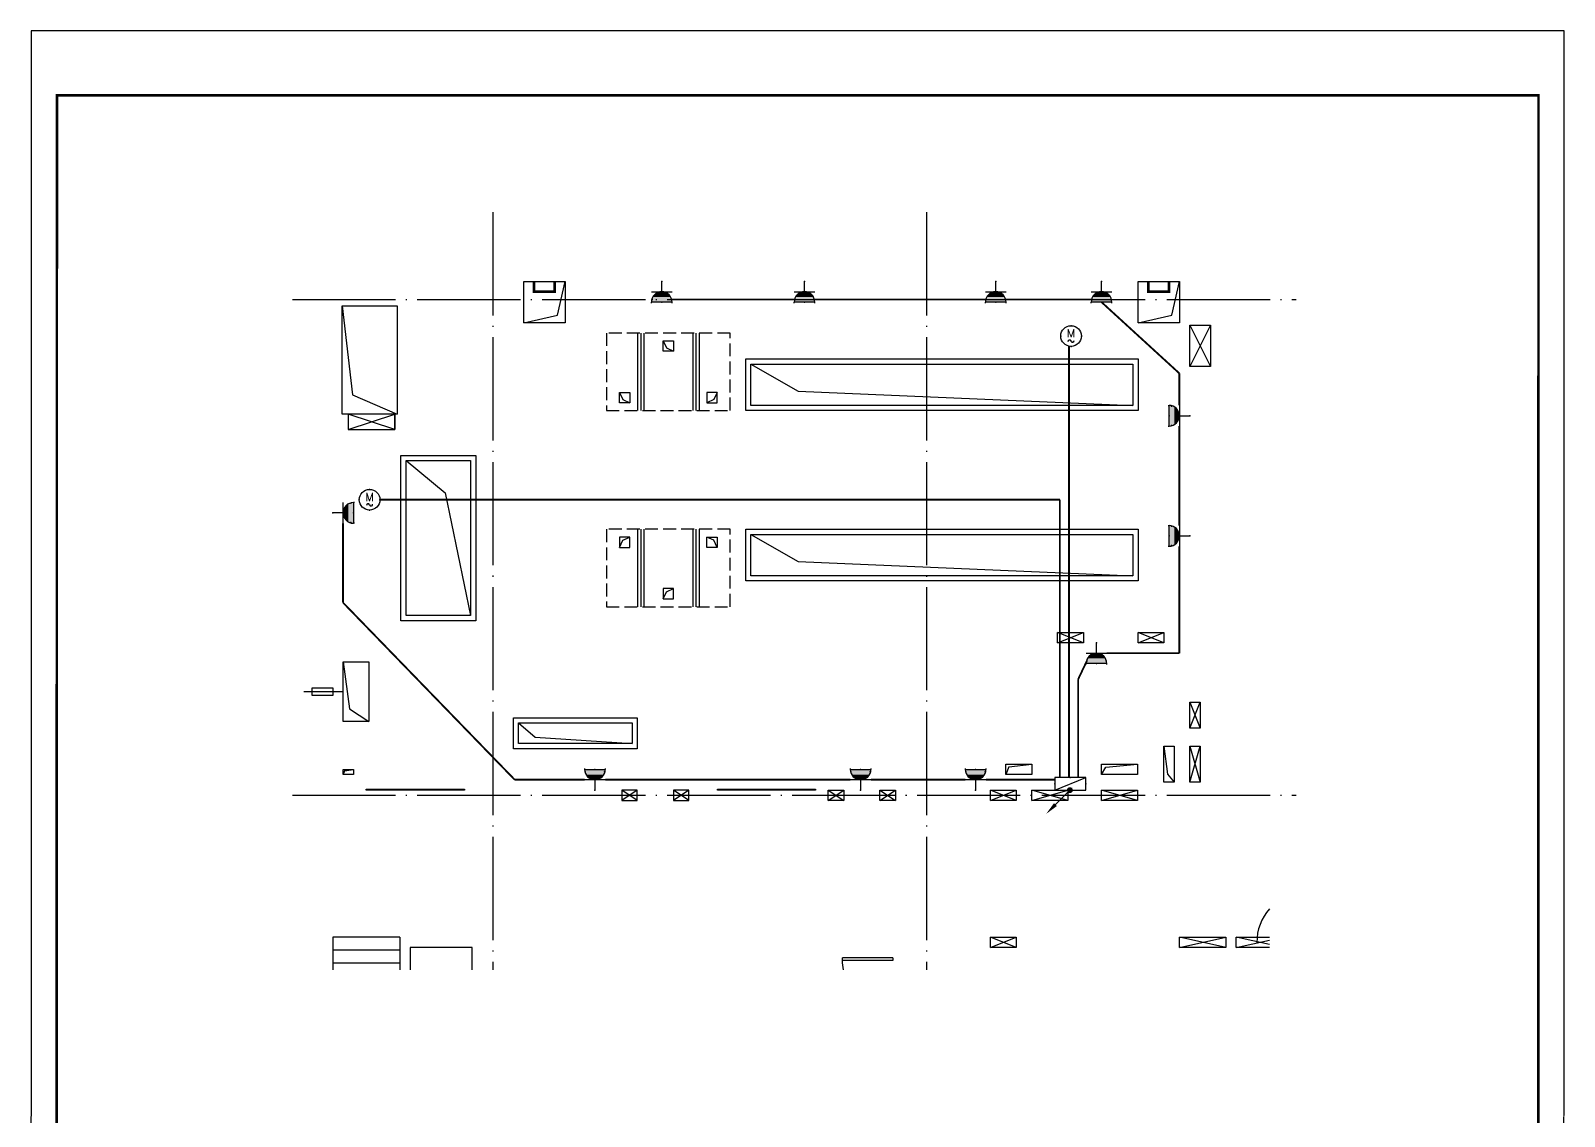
# Model space of a CAD drawing. Extents: x 115799 to 952918, y -190076 to 200966.
# Drawn here: x 247649 to 277358, y 80925 to 101950 of the extents above; entities that cross this region are included whole.
import ezdxf
from ezdxf.enums import TextEntityAlignment as Align

# ---------------------------------------------------------------- set-up
doc = ezdxf.new("R2010")
doc.units = 0
doc.header["$LTSCALE"] = 1000
doc.header["$MEASUREMENT"] = 0
doc.linetypes.add('DASH', pattern=[0.35, 0.25, -0.1])
doc.linetypes.add('DOTE', pattern=[2.42, 2, -0.2, 0.02, -0.2])
for name, color, linetype in [('$0$A-TECH_结构', 21, 'Continuous'), ('00-图签', 7, 'Continuous'), ('A-E_楼梯', 171, 'Continuous'), ('A-SUR_看线', 231, 'Continuous'), ('A_AXIS-轴线', 1, 'DOTE'), ('DOOR_FIRE', 220, 'Continuous'), ('EQUIP-动力', 80, 'Continuous'), ('EQUIP-插座', 80, 'Continuous'), ('EQUIP-箱柜', 3, 'Continuous'), ('KANXIAN', 50, 'Continuous'), ('LWIRE', 4, 'Continuous'), ('WIRE-照明', 1, 'Continuous'), ('看线', 241, 'Continuous'), ('集水坑&', 6, 'Continuous')]:
    doc.layers.add(name, color=color, linetype=linetype)
doc.styles.add('_TCH_LABEL', font='COMPLEX', dxfattribs={"bigfont": 'GBCBIG'})
doc.styles.add('_TEL_DIM', font='SIMPLEX.shx', dxfattribs={"width": 0.8, "height": 3.5, "bigfont": 'jd.shx'})
doc.styles.get("Standard").update_dxf_attribs({"font": 'gbenor.shx', "bigfont": 'gbcbig.shx'})

# ---------------------------------------------------------------- blocks, each defined once
blk = doc.blocks.new('111')
at = {"layer": '$0$A-TECH_结构', "color": 8}
for p, q in [((291609, 148222), (291609, 146722)), ((291729, 148222), (291729, 146722)), ((292679, 148222), (292679, 146722)), ((292799, 148222), (292799, 146722)), ((291609, 144422), (291609, 142922)), ((291729, 144422), (291729, 142922)), ((292679, 144422), (292679, 142922)), ((292799, 144422), (292799, 142922)), ((286028, 140942), (286404, 140702)), ((301804, 140222), (302004, 140222)), ((301804, 139522), (301804, 140222)), ((301804, 140222), (301877, 139680)), ((302004, 140222), (302004, 139522)), ((285904, 139672), (285904, 139772)), ((285904, 139772), (286104, 139772)), ((285930, 139744), (285904, 139672)), ((286104, 139672), (285904, 139672)), ((285930, 139744), (286104, 139772)), ((286104, 139772), (286104, 139672)), ((298744, 139672), (298744, 139872)), ((298744, 139872), (299244, 139872)), ((298802, 139821), (298744, 139672)), ((299244, 139672), (298744, 139672)), ((298802, 139821), (299244, 139872)), ((299244, 139872), (299244, 139672)), ((300594, 139672), (300594, 139872)), ((300594, 139872), (301294, 139872)), ((300594, 139672), (300677, 139815)), ((301294, 139672), (300594, 139672)), ((300677, 139815), (301294, 139872)), ((301294, 139872), (301294, 139672)), ((301877, 139680), (302004, 139522)), ((302004, 139522), (301804, 139522))]:
    blk.add_line(p, q, dxfattribs=at)
for points in [[(290204, 149222), (290204, 148422), (289404, 148422), (289404, 149222)], [(302104, 149222), (302104, 148422), (301304, 148422), (301304, 149222)], [(292104, 148072), (292304, 148072), (292304, 147872), (292104, 147872)], [(293704, 147722), (301304, 147722), (301304, 146722), (293704, 146722)], [(293804, 147622), (301204, 147622), (301204, 146822), (293804, 146822)], [(291259, 147072), (291459, 147072), (291459, 146872), (291259, 146872)], [(293149, 147072), (292949, 147072), (292949, 146872), (293149, 146872)], [(288474, 142652), (287024, 142652), (287024, 145852), (288474, 145852)], [(288374, 142752), (287124, 142752), (287124, 145752), (288374, 145752)], [(293704, 144422), (301304, 144422), (301304, 143422), (293704, 143422)], [(291259, 144072), (291459, 144072), (291459, 144272), (291259, 144272)], [(293149, 144072), (292949, 144072), (292949, 144272), (293149, 144272)], [(293804, 144322), (301204, 144322), (301204, 143522), (293804, 143522)], [(292104, 143072), (292304, 143072), (292304, 143272), (292104, 143272)], [(285904, 141852), (286404, 141852), (286404, 140702), (285904, 140702)], [(289203, 140772), (291603, 140772), (291603, 140172), (289203, 140172)], [(289303, 140672), (291503, 140672), (291503, 140272), (289303, 140272)]]:
    blk.add_lwpolyline(points, close=True, dxfattribs=at)
for points in [[(289404, 148422), (290060, 148566), (290204, 149222)], [(301304, 148422), (301960, 148566), (302104, 149222)], [(285884, 148752), (286954, 148752), (286954, 146652), (285884, 146652), (285884, 148752), (286088, 147023), (286954, 146652)], [(292104, 148072), (292167, 147933), (292304, 147872)], [(293804, 147622), (294720, 147097), (301204, 146822)], [(291259, 147072), (291322, 146933), (291459, 146872)], [(293149, 147072), (293086, 146933), (292949, 146872)], [(287124, 145752), (287879, 145127), (288374, 142752)], [(291259, 144072), (291322, 144211), (291459, 144272)], [(293149, 144072), (293086, 144211), (292949, 144272)], [(293804, 144322), (294720, 143797), (301204, 143522)], [(292104, 143072), (292167, 143211), (292304, 143272)], [(285904, 141852), (286028, 140942)], [(289303, 140672), (289627, 140395), (291503, 140272)]]:
    blk.add_lwpolyline(points, dxfattribs=at)
at = {"layer": 'A-E_楼梯'}
for p, q in [((285704, 136522), (285704, 135892)), ((287004, 136522), (285704, 136522)), ((287004, 136522), (287004, 135892)), ((287004, 136272), (285704, 136272)), ((287004, 136022), (285704, 136022))]:
    blk.add_line(p, q, dxfattribs=at)
at = {"layer": 'A-SUR_看线', "color": 8}
for p, q in [((291604, 139372), (291304, 139172)), ((291604, 139172), (291304, 139372)), ((292604, 139372), (292304, 139172)), ((292604, 139172), (292304, 139372)), ((295304, 139372), (295604, 139172)), ((295304, 139172), (295604, 139372)), ((296304, 139372), (296604, 139172)), ((296304, 139172), (296604, 139372))]:
    blk.add_line(p, q, dxfattribs=at)
for points in [[(299744, 142222), (299744, 142422), (300244, 142422), (300244, 142222), (299744, 142222), (300244, 142422)], [(300244, 142222), (299744, 142422)], [(301304, 142222), (301304, 142422), (301804, 142422), (301804, 142222), (301304, 142222), (301804, 142422)], [(301804, 142222), (301304, 142422)], [(302304, 141072), (302504, 141072), (302504, 140572), (302304, 140572), (302304, 141072), (302504, 140572)], [(302304, 140572), (302504, 141072)], [(302304, 140222), (302504, 140222), (302504, 139522), (302304, 139522), (302304, 140222), (302504, 139522)], [(302304, 139522), (302504, 140222)], [(298444, 139172), (298444, 139372), (298944, 139372), (298944, 139172), (298444, 139172), (298944, 139372)], [(298944, 139172), (298444, 139372)], [(299244, 139172), (299244, 139372), (299944, 139372), (299944, 139172), (299244, 139172), (299944, 139372)], [(299944, 139172), (299244, 139372)], [(300594, 139172), (300594, 139372), (301294, 139372), (301294, 139172), (300594, 139172), (301294, 139372)], [(301294, 139172), (300594, 139372)], [(298444, 136322), (298444, 136522), (298944, 136522), (298944, 136322), (298444, 136322), (298944, 136522)], [(298944, 136322), (298444, 136522)]]:
    blk.add_lwpolyline(points, dxfattribs=at)
for points in [[(291604, 139372), (291304, 139372), (291304, 139172), (291604, 139172)], [(292604, 139372), (292304, 139372), (292304, 139172), (292604, 139172)], [(295304, 139372), (295604, 139372), (295604, 139172), (295304, 139172)], [(296304, 139372), (296604, 139372), (296604, 139172), (296304, 139172)]]:
    blk.add_lwpolyline(points, close=True, dxfattribs=at)
at = {"layer": 'A_AXIS-轴线', "color": 8}
for p, q in [((288804, 150564), (288804, 135892)), ((297204, 150564), (297204, 135892)), ((284922, 148872), (304364, 148872)), ((291669, 148222), (291669, 146722)), ((292739, 148222), (292739, 146722)), ((291669, 144422), (291669, 142922)), ((292739, 144422), (292739, 142922)), ((285904, 141277), (285143, 141277)), ((284922, 139272), (304364, 139272))]:
    blk.add_line(p, q, dxfattribs=at)
at = {"layer": 'DOOR_FIRE', "extrusion": (0, 0, -1)}
for p, q in [((295579, 136072), (295579, 136122)), ((296554, 136122), (295579, 136122)), ((296554, 136072), (295579, 136072)), ((296554, 136122), (296554, 136072))]:
    blk.add_line(p, q, dxfattribs=at)
at = {"layer": 'DOOR_FIRE'}
blk.add_arc((304579, 136422), 975, 138.4104, 179.9999, dxfattribs=at)
at = {"layer": 'DOOR_FIRE', "extrusion": (0, 0, -1)}
blk.add_arc((-296554, 136097), 975, 347.8971, 358.5308, dxfattribs=at)
at = {"layer": 'KANXIAN'}
for points in [[(288254, 139372), (286354, 139372), (286354, 139392), (288254, 139392)], [(295054, 139372), (293154, 139372), (293154, 139392), (295054, 139392)]]:
    blk.add_lwpolyline(points, close=True, dxfattribs=at)
at = {"layer": '看线', "color": 8, "const_width": 50}
for points in [[(290004, 149222), (290004, 149022), (289604, 149022), (289604, 149222)], [(301904, 149222), (301904, 149022), (301504, 149022), (301504, 149222)]]:
    blk.add_lwpolyline(points, dxfattribs=at)
at = {"layer": '看线', "color": 8}
for points in [[(302304, 148372), (302704, 148372), (302704, 147572), (302304, 147572), (302304, 148372), (302704, 147572)], [(302704, 148372), (302304, 147572)], [(286004, 146352), (286904, 146352), (286904, 146652), (286004, 146652), (286004, 146352), (286904, 146652), (286904, 146352), (286004, 146652)], [(302104, 136324), (302104, 136524), (303004, 136524), (303004, 136324), (302104, 136324), (303004, 136524), (303004, 136324), (302104, 136524)], [(303204, 136322), (303204, 136522), (303850, 136522)], [(303850, 136378), (303204, 136522)], [(303850, 136322), (303204, 136322), (303850, 136465)]]:
    blk.add_lwpolyline(points, dxfattribs=at)
at = {"layer": '看线', "color": 8, "linetype": 'DASH'}
for points in [[(293404, 148222), (291004, 148222), (291004, 146722), (293404, 146722)], [(293404, 144422), (291004, 144422), (291004, 142922), (293404, 142922)]]:
    blk.add_lwpolyline(points, close=True, dxfattribs=at)
at = {"layer": '看线', "color": 8}
blk.add_lwpolyline([(285304, 141352), (285704, 141352), (285704, 141202), (285304, 141202)], close=True, dxfattribs=at)
at = {"layer": '集水坑&', "linetype": 'Continuous'}
blk.add_lwpolyline([(288404, 135892), (288404, 136322), (287204, 136322), (287204, 135892)], dxfattribs=at)
blk = doc.blocks.new('$equip$00001416')
for p, q in [((0.75, 0.6), (-0.75, 0.6)), ((-0.75, 0), (0.75, 0.6)), ((-0.75, 0.6), (-0.75, 0)), ((-0.75, 0), (0.75, 0)), ((0.75, 0), (0.75, 0.6))]:
    blk.add_line(p, q)
for p in [(-0.75, 0.3), (0, 0.6), (0, 0), (0.75, 0.3)]:
    blk.add_point(p)
at = {"style": '_TCH_LABEL', "flags": 9}
blk.add_attdef('A', (0, 0), '', height=0.00002, dxfattribs=at)
blk = doc.blocks.new('$TelecSys$00000080')
for p, q in [((-0.7, -0.7), (0, 0)), ((0.104, 0.104), (0.104, 0.104)), ((-0.104, -0.104), (-0.104, -0.104))]:
    blk.add_line(p, q)
at = {"const_width": 0.142}
blk.add_lwpolyline([(0.071, 0, 1), (-0.071, 0, 1)], format="xyb", close=True, dxfattribs=at)
blk.add_solid([(-0.63, -0.77), (-0.77, -0.63), (-1.15, -1.15)])
at = {"width": 0.8, "flags": 9}
blk.add_attdef('A', (0, 0), '', height=0.00002, rotation=180, dxfattribs=at)
blk = doc.blocks.new('$equip_U$00000029(HT0843)')
for p, q in [((-0.5, 1.05), (-0.5, 1)), ((-0.5, 1), (0.5, 1)), ((0.5, 1.05), (0.5, 1)), ((0.5, 0.5), (-0.5, 0.5)), ((0, 0.5), (0, 0))]:
    blk.add_line(p, q)
blk.add_arc((0, 1), 0.5, 180, 0)
for p in [(-0.467, 0.875), (0, 1), (0.467, 0.875), (0, 0)]:
    blk.add_point(p)
for points in [[(0.433, 0.75), (-0.433, 0.75), (0.5, 1), (-0.5, 1)], [(0.25, 0.567), (-0.25, 0.567), (0.433, 0.75), (-0.433, 0.75)], [(0, 0.5), (0, 0.5), (0.25, 0.567), (-0.25, 0.567)]]:
    blk.add_solid(points)
at = {"style": '_TEL_DIM', "flags": 1}
blk.add_attdef('A', text='', height=0.0000125, dxfattribs=at).set_placement((0, 0), align=Align.MIDDLE_CENTER)
blk = doc.blocks.new('$equip_U$00000229(HT0843)')
at = {"color": 3, "const_width": 0.025}
blk.add_lwpolyline([(-0.5, 0, 0.414214), (0, -0.5, 0.414214), (0.5, 0, 0.414214), (0, 0.5, 0.414214), (-0.5, 0, -1)], format="xyb", dxfattribs=at)
at = {"color": 3}
blk.add_circle((0, 0), 0.5, dxfattribs=at)
at = {"color": 7}
for centre, radius, start, end in [((-0.073, -0.273), 0.0768, 17.22719, 184.21643), ((0.073, -0.227), 0.0769, 197.25914, 5.11794)]:
    blk.add_arc(centre, radius, start, end, dxfattribs=at)
for p in [(-0.5, 0), (0, 0.5), (0, 0), (0.5, 0), (0, -0.5)]:
    blk.add_point(p)
at = {"color": 7, "style": '_TEL_DIM'}
blk.add_attdef('$TEXT$', text='', height=0.4, dxfattribs=at).set_placement((0.001, 0.137), align=Align.MIDDLE_CENTER)
at = {"color": 7, "style": '_TEL_DIM', "flags": 1}
blk.add_attdef('A', text='', height=0.000025, dxfattribs=at).set_placement((0, 0), align=Align.MIDDLE_CENTER)

msp = doc.modelspace()

# ---------------------------------------------------------------- linework, layer by layer
at = {"layer": '00-图签'}
msp.add_lwpolyline([(247649.2, 59899.7), (277349.2, 59899.7), (277357.5, 101949.7), (247657.5, 101949.7)], close=True, dxfattribs=at)
at = {"layer": '00-图签', "const_width": 50}
msp.add_lwpolyline([(248149.2, 60399.7), (276849.2, 60399.7), (276857.5, 100699.7), (248157.5, 100699.7)], close=True, dxfattribs=at)
at = {"layer": 'WIRE-照明', "linetype": 'Continuous', "const_width": 35}
for points in [[(260060.6, 96743.4), (262451.4, 96743.3)], [(262824.6, 96743.3), (266156.9, 96743.3)], [(266530.1, 96743.3), (268205.4, 96743.3)], [(268392, 96693.3), (269900.5, 95312.6)], [(267762.5, 87483.4), (267762.5, 95840.5)], [(269900.5, 94693.3), (269900.5, 95312.6)], [(269900.6, 92364), (269900.5, 94293.3)], [(254414.1, 92866.1), (267586, 92866.1)], [(267586, 87483.4), (267586, 92866.1)], [(253700.6, 92411), (253700.6, 90872.2)], [(269900.6, 91964), (269900.6, 89893.4)], [(257025.5, 87443.4), (253700.6, 90872.2)], [(267939, 89386.5), (268107.9, 89743.4)], [(268494.5, 89893.4), (269900.6, 89893.4)], [(267939, 87483.4), (267939, 89386.5)], [(258379.5, 87443.4), (257025.5, 87443.4)], [(258779.5, 87443.4), (263525.5, 87443.4)], [(263925.5, 87443.4), (265753.5, 87443.4)], [(266153.5, 87443.4), (267487.5, 87443.4)]]:
    msp.add_lwpolyline(points, dxfattribs=at)

# ---------------------------------------------------------------- block references
msp.add_blockref('111', (-32203.5, -52128.5))
at = {"layer": 'EQUIP-动力', "xscale": 400, "yscale": 400, "zscale": 400}
for p in [(267802.4, 96036.5), (254214.1, 92866.1)]:
    msp.add_blockref('$equip_U$00000229(HT0843)', p, dxfattribs=at).add_auto_attribs({'$TEXT$': 'M'})
at = {"layer": 'EQUIP-插座', "xscale": 400, "yscale": 400, "zscale": 400}
for p, rotation in [((259874, 97093.4), 180), ((262638, 97093.3), 180), ((266343.5, 97093.3), 180), ((268392, 97093.3), 180), ((270100.5, 94493.3), 90), ((253500.6, 92611), 270), ((270100.6, 92164), 90), ((268294.5, 90093.4), 180)]:
    msp.add_blockref('$equip_U$00000029(HT0843)', p, dxfattribs=dict(at, rotation=rotation))
for p in [(258579.5, 87243.4), (263725.5, 87243.4), (265953.5, 87243.4)]:
    msp.add_blockref('$equip_U$00000029(HT0843)', p, dxfattribs=at)
at = {"layer": 'EQUIP-箱柜', "xscale": 400, "yscale": 400, "zscale": 400}
msp.add_blockref('$equip$00001416', (267787.5, 87243.4), dxfattribs=at)
at = {"layer": 'LWIRE', "xscale": 400, "yscale": 400, "zscale": 400}
msp.add_blockref('$TelecSys$00000080', (267780.6, 87242), dxfattribs=at)

doc.saveas('drawing.dxf')
